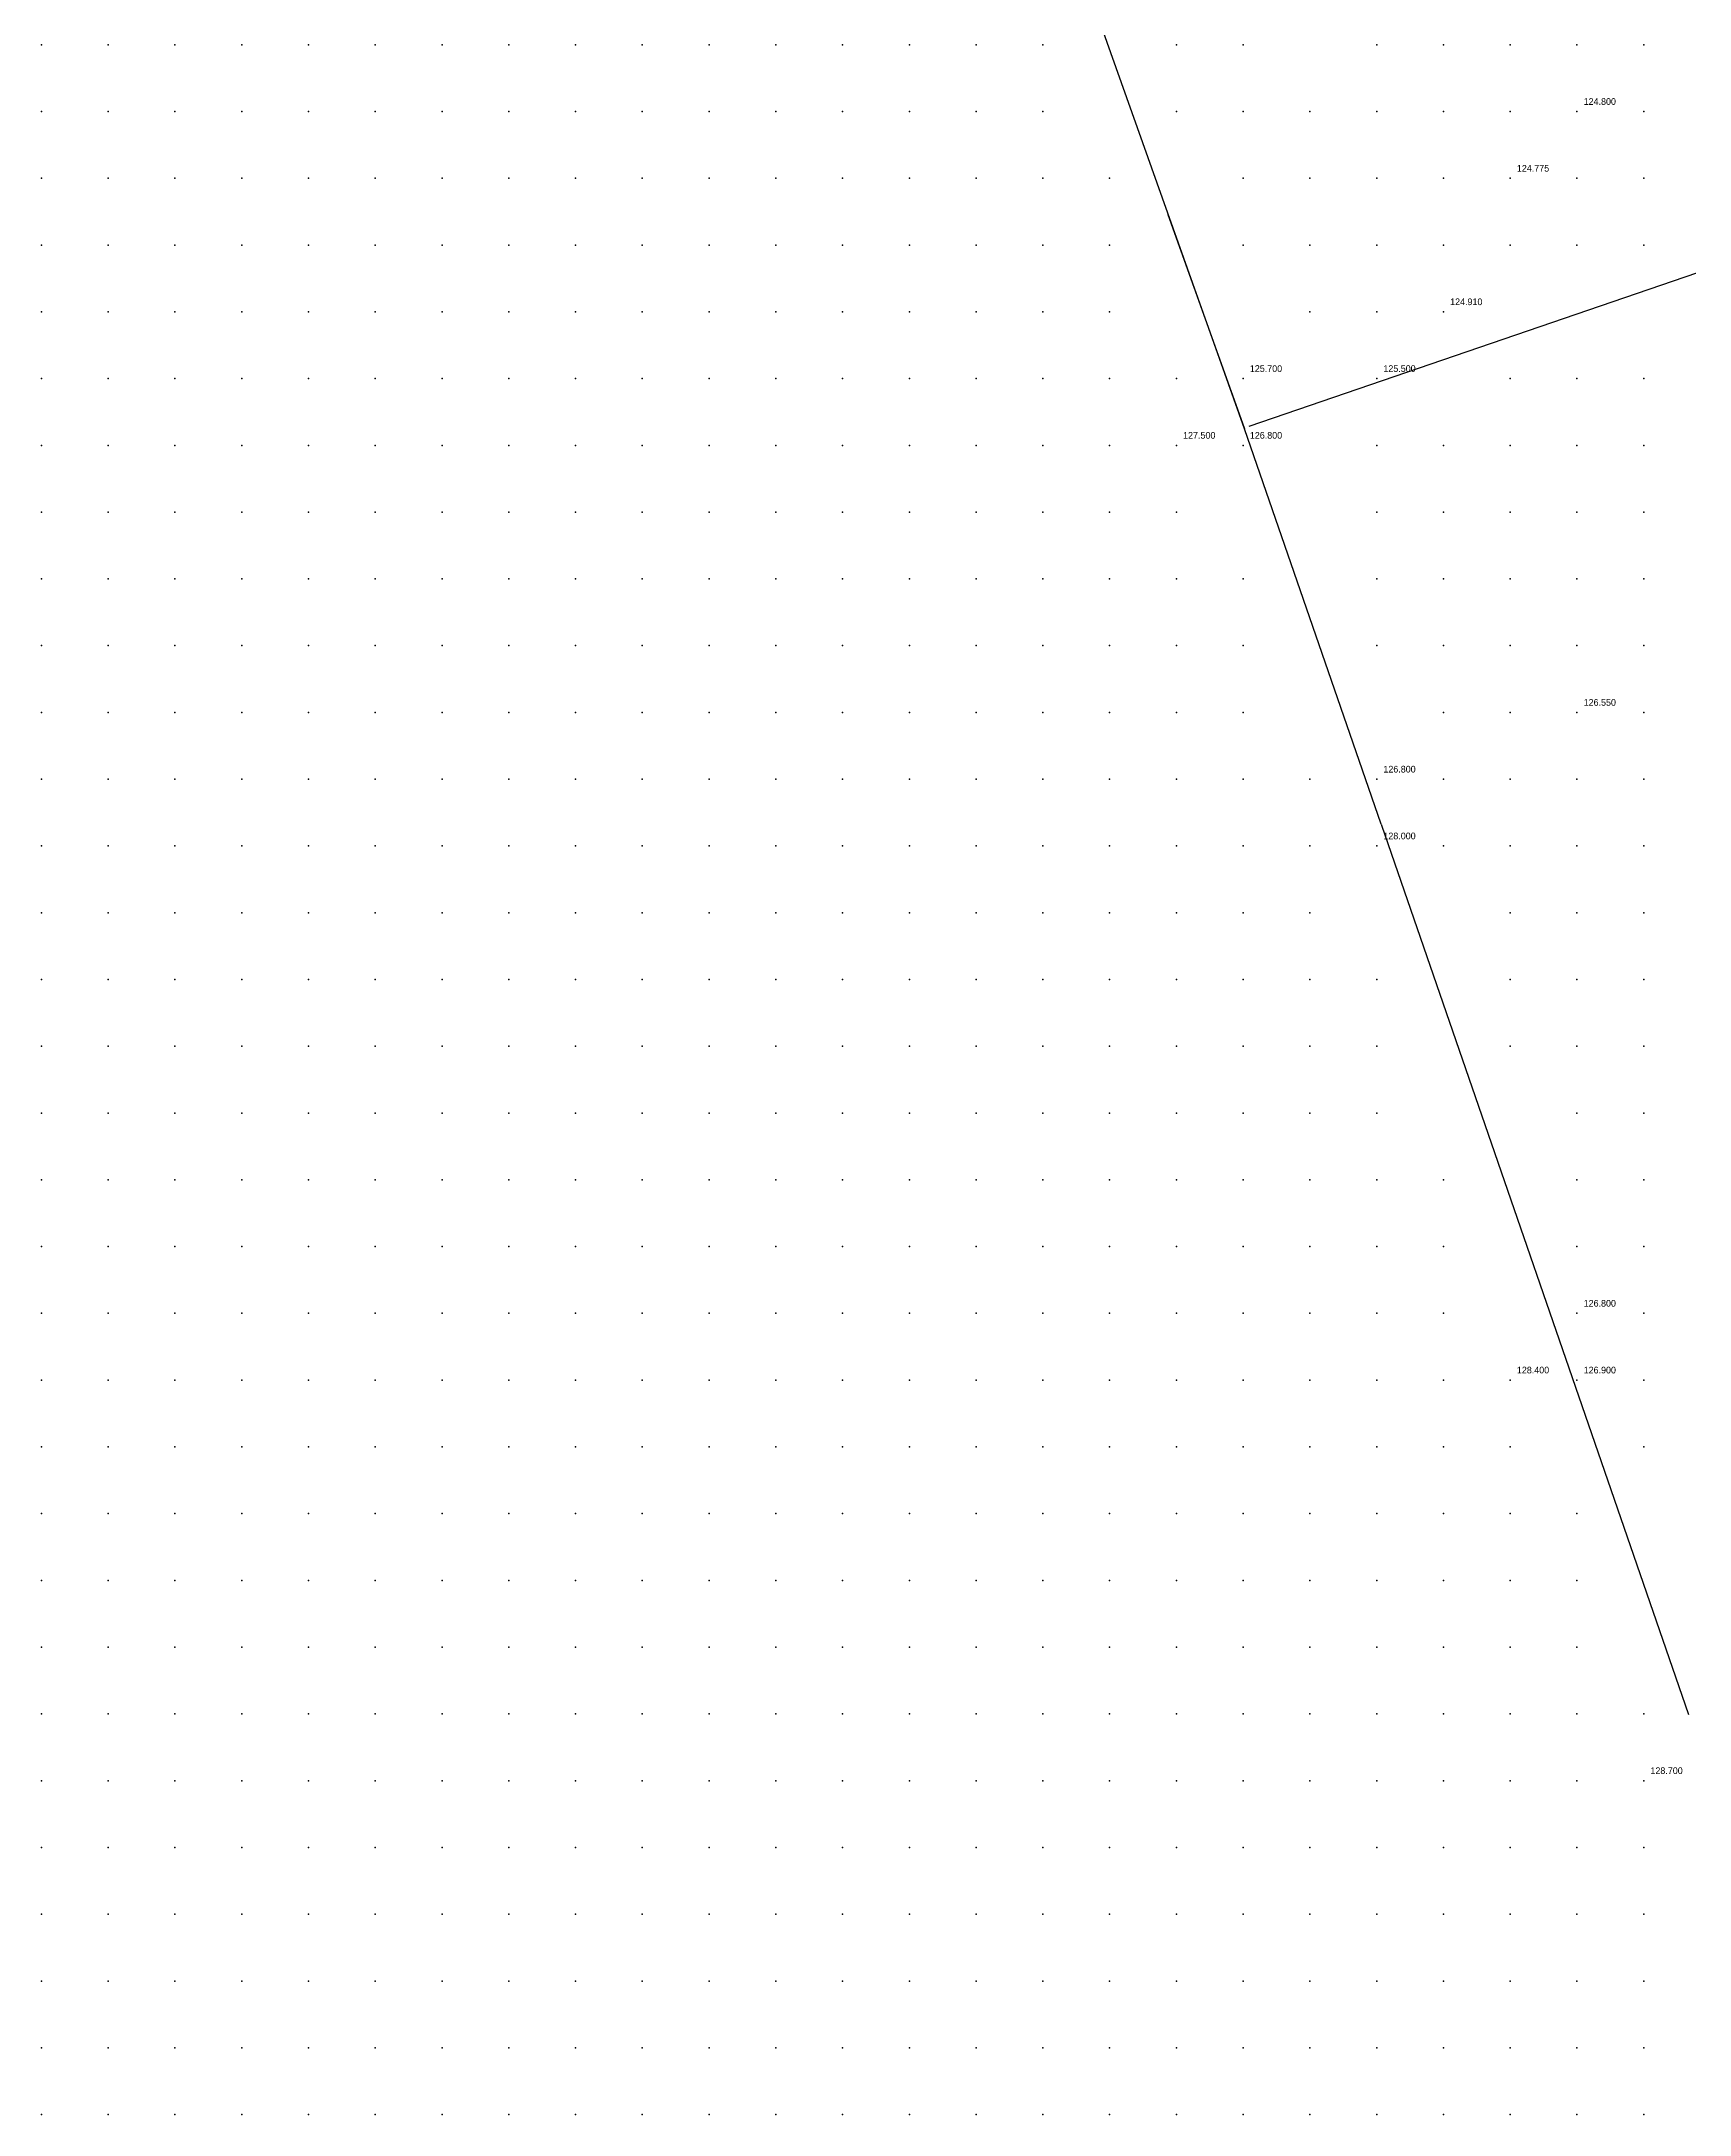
# Model space of a CAD drawing. Header units: metres. Extents: x 287878 to 288137, y 62805 to 63074.
# Drawn here: x 287878 to 287902.69, y 62980 to 63011.05 of the extents above; entities that cross this region are included whole.
import ezdxf

# ---------------------------------------------------------------- set-up
doc = ezdxf.new("R2010")
doc.units = ezdxf.units.M
for name, color, linetype in [('BARRIERS', 1, 'Continuous'), ('SURVEY_INTERP', 8, 'Continuous'), ('SURVEY_REAL', 3, 'Continuous')]:
    doc.layers.add(name, color=color, linetype=linetype)

msp = doc.modelspace()

# ---------------------------------------------------------------- linework, layer by layer
at = {"layer": 'BARRIERS'}
for p, q in [((287896.022, 63005.248), (287893.297, 63012.915)), ((287896.09, 63005.287), (287909.031, 63009.719)), ((287894.871, 63008.456), (287896.017, 63005.262)), ((287896.017, 63005.262), (287896.022, 63005.248)), ((287898.067, 62999.324), (287896.022, 63005.248)), ((287898.067, 62999.324), (287898.072, 62999.309)), ((287898.072, 62999.309), (287902.668, 62985.992))]:
    msp.add_line(p, q, dxfattribs=at)
at = {"layer": 'SURVEY_INTERP'}
for p in [(287878, 63011, 123.11), (287879, 63011, 123.18), (287880, 63011, 123.252), (287881, 63011, 123.327), (287882, 63011, 123.405), (287883, 63011, 123.483), (287884, 63011, 123.563), (287885, 63011, 123.643), (287886, 63011, 123.722), (287887, 63011, 123.801), (287888, 63011, 123.88), (287889, 63011, 123.961), (287890, 63011, 124.048), (287891, 63011, 124.145), (287892, 63011, 124.254), (287893, 63011, 124.381), (287895, 63011, 124.663), (287896, 63011, 124.724), (287898, 63011, 124.589), (287899, 63011, 124.569), (287900, 63011, 124.597), (287901, 63011, 124.63), (287902, 63011, 124.507), (287878, 63010, 123.085), (287879, 63010, 123.153), (287880, 63010, 123.223), (287881, 63010, 123.296), (287882, 63010, 123.371), (287883, 63010, 123.447), (287884, 63010, 123.526), (287885, 63010, 123.606), (287886, 63010, 123.688), (287887, 63010, 123.772), (287888, 63010, 123.86), (287889, 63010, 123.954), (287890, 63010, 124.056), (287891, 63010, 124.166), (287892, 63010, 124.282), (287893, 63010, 124.397), (287895, 63010, 124.573), (287896, 63010, 124.6), (287897, 63010, 124.591), (287898, 63010, 124.587), (287899, 63010, 124.629), (287900, 63010, 124.696), (287902, 63010, 124.618), (287878, 63009, 123.06), (287879, 63009, 123.126), (287880, 63009, 123.195), (287881, 63009, 123.266), (287882, 63009, 123.34), (287883, 63009, 123.416), (287884, 63009, 123.495), (287885, 63009, 123.576), (287886, 63009, 123.662), (287887, 63009, 123.753), (287888, 63009, 123.852), (287889, 63009, 123.961), (287890, 63009, 124.081), (287891, 63009, 124.214), (287892, 63009, 124.355), (287893, 63009, 124.489), (287894, 63009, 124.594), (287896, 63009, 124.646), (287897, 63009, 124.629), (287898, 63009, 124.638), (287899, 63009, 124.691), (287901, 63009, 124.691), (287902, 63009, 124.556), (287878, 63008, 123.035), (287879, 63008, 123.1), (287880, 63008, 123.168), (287881, 63008, 123.238), (287882, 63008, 123.311), (287883, 63008, 123.387), (287884, 63008, 123.467), (287885, 63008, 123.551), (287886, 63008, 123.642), (287887, 63008, 123.741), (287888, 63008, 123.851), (287889, 63008, 123.977), (287890, 63008, 124.124), (287891, 63008, 124.295), (287892, 63008, 124.491), (287893, 63008, 124.695), (287894, 63008, 124.861), (287896, 63008, 124.844), (287897, 63008, 124.748), (287898, 63008, 124.735), (287899, 63008, 124.761), (287900, 63008, 124.709), (287901, 63008, 124.612), (287902, 63008, 124.467), (287878, 63007, 123.01), (287879, 63007, 123.074), (287880, 63007, 123.141), (287881, 63007, 123.211), (287882, 63007, 123.284), (287883, 63007, 123.36), (287884, 63007, 123.441), (287885, 63007, 123.528), (287886, 63007, 123.623), (287887, 63007, 123.73), (287888, 63007, 123.852), (287889, 63007, 123.997), (287890, 63007, 124.174), (287891, 63007, 124.399), (287892, 63007, 124.687), (287893, 63007, 125.046), (287894, 63007, 125.405), (287897, 63007, 124.938), (287898, 63007, 124.829), (287878, 63006, 122.985), (287879, 63006, 123.049), (287880, 63006, 123.115), (287881, 63006, 123.184), (287882, 63006, 123.256), (287883, 63006, 123.333), (287884, 63006, 123.416), (287885, 63006, 123.505), (287886, 63006, 123.604), (287887, 63006, 123.716), (287888, 63006, 123.848), (287889, 63006, 124.009), (287890, 63006, 124.216), (287891, 63006, 124.494), (287892, 63006, 124.893), (287893, 63006, 125.479), (287894, 63006, 126.246), (287895, 63006, 126.683), (287900, 63006, 126.6), (287901, 63006, 126.6), (287902, 63006, 126.601), (287878, 63005, 122.96), (287879, 63005, 123.022), (287880, 63005, 123.088), (287881, 63005, 123.157), (287882, 63005, 123.229), (287883, 63005, 123.306), (287884, 63005, 123.389), (287885, 63005, 123.48), (287886, 63005, 123.581), (287887, 63005, 123.697), (287888, 63005, 123.834), (287889, 63005, 124.005), (287890, 63005, 124.227), (287891, 63005, 124.536), (287892, 63005, 124.997), (287893, 63005, 125.722), (287894, 63005, 126.776), (287898, 63005, 126.597), (287899, 63005, 126.596), (287900, 63005, 126.596), (287901, 63005, 126.598), (287902, 63005, 126.6), (287878, 63004, 122.934), (287879, 63004, 122.996), (287880, 63004, 123.061), (287881, 63004, 123.129), (287882, 63004, 123.201), (287883, 63004, 123.278), (287884, 63004, 123.36), (287885, 63004, 123.451), (287886, 63004, 123.552), (287887, 63004, 123.669), (287888, 63004, 123.806), (287889, 63004, 123.976), (287890, 63004, 124.194), (287891, 63004, 124.493), (287892, 63004, 124.921), (287893, 63004, 125.544), (287894, 63004, 126.333), (287895, 63004, 126.773), (287898, 63004, 126.593), (287899, 63004, 126.591), (287900, 63004, 126.59), (287901, 63004, 126.591), (287902, 63004, 126.595), (287878, 63003, 122.908), (287879, 63003, 122.969), (287880, 63003, 123.033), (287881, 63003, 123.101), (287882, 63003, 123.172), (287883, 63003, 123.248), (287884, 63003, 123.33), (287885, 63003, 123.419), (287886, 63003, 123.519), (287887, 63003, 123.632), (287888, 63003, 123.764), (287889, 63003, 123.923), (287890, 63003, 124.122), (287891, 63003, 124.377), (287892, 63003, 124.711), (287893, 63003, 125.128), (287894, 63003, 125.548), (287895, 63003, 125.725), (287896, 63003, 125.481), (287898, 63003, 126.589), (287899, 63003, 126.584), (287900, 63003, 126.58), (287901, 63003, 126.58), (287902, 63003, 126.586), (287878, 63002, 122.881), (287879, 63002, 122.942), (287880, 63002, 123.005), (287881, 63002, 123.072), (287882, 63002, 123.142), (287883, 63002, 123.216), (287884, 63002, 123.297), (287885, 63002, 123.384), (287886, 63002, 123.48), (287887, 63002, 123.588), (287888, 63002, 123.711), (287889, 63002, 123.854), (287890, 63002, 124.025), (287891, 63002, 124.228), (287892, 63002, 124.466), (287893, 63002, 124.723), (287894, 63002, 124.938), (287895, 63002, 125.017), (287896, 63002, 124.917), (287898, 63002, 126.585), (287899, 63002, 126.578), (287900, 63002, 126.568), (287901, 63002, 126.563), (287902, 63002, 126.576), (287878, 63001, 122.854), (287879, 63001, 122.914), (287880, 63001, 122.976), (287881, 63001, 123.042), (287882, 63001, 123.111), (287883, 63001, 123.184), (287884, 63001, 123.262), (287885, 63001, 123.346), (287886, 63001, 123.438), (287887, 63001, 123.539), (287888, 63001, 123.652), (287889, 63001, 123.778), (287890, 63001, 123.92), (287891, 63001, 124.079), (287892, 63001, 124.248), (287893, 63001, 124.41), (287894, 63001, 124.534), (287895, 63001, 124.583), (287896, 63001, 124.546), (287899, 63001, 126.575), (287900, 63001, 126.561), (287902, 63001, 126.573), (287878, 63000, 122.826), (287879, 63000, 122.885), (287880, 63000, 122.947), (287881, 63000, 123.011), (287882, 63000, 123.079), (287883, 63000, 123.15), (287884, 63000, 123.226), (287885, 63000, 123.307), (287886, 63000, 123.394), (287887, 63000, 123.489), (287888, 63000, 123.591), (287889, 63000, 123.702), (287890, 63000, 123.822), (287891, 63000, 123.948), (287892, 63000, 124.074), (287893, 63000, 124.188), (287894, 63000, 124.273), (287895, 63000, 124.315), (287896, 63000, 124.311), (287897, 63000, 124.27), (287899, 63000, 126.578), (287900, 63000, 126.57), (287901, 63000, 126.567), (287902, 63000, 126.587), (287878, 62999, 122.798), (287879, 62999, 122.856), (287880, 62999, 122.917), (287881, 62999, 122.98), (287882, 62999, 123.046), (287883, 62999, 123.116), (287884, 62999, 123.189), (287885, 62999, 123.267), (287886, 62999, 123.35), (287887, 62999, 123.439), (287888, 62999, 123.533), (287889, 62999, 123.633), (287890, 62999, 123.737), (287891, 62999, 123.842), (287892, 62999, 123.944), (287893, 62999, 124.035), (287894, 62999, 124.107), (287895, 62999, 124.153), (287896, 62999, 124.172), (287897, 62999, 124.167), (287899, 62999, 126.584), (287900, 62999, 126.582), (287901, 62999, 126.584), (287902, 62999, 126.593), (287878, 62998, 122.77), (287879, 62998, 122.827), (287880, 62998, 122.886), (287881, 62998, 122.948), (287882, 62998, 123.013), (287883, 62998, 123.081), (287884, 62998, 123.153), (287885, 62998, 123.228), (287886, 62998, 123.308), (287887, 62998, 123.392), (287888, 62998, 123.48), (287889, 62998, 123.572), (287890, 62998, 123.666), (287891, 62998, 123.761), (287892, 62998, 123.853), (287893, 62998, 123.937), (287894, 62998, 124.01), (287895, 62998, 124.067), (287896, 62998, 124.108), (287897, 62998, 124.133), (287900, 62998, 126.589), (287901, 62998, 126.591), (287902, 62998, 126.595), (287878, 62997, 122.741), (287879, 62997, 122.797), (287880, 62997, 122.856), (287881, 62997, 122.917), (287882, 62997, 122.98), (287883, 62997, 123.047), (287884, 62997, 123.117), (287885, 62997, 123.191), (287886, 62997, 123.268), (287887, 62997, 123.348), (287888, 62997, 123.433), (287889, 62997, 123.521), (287890, 62997, 123.611), (287891, 62997, 123.702), (287892, 62997, 123.793), (287893, 62997, 123.881), (287894, 62997, 123.965), (287895, 62997, 124.042), (287896, 62997, 124.112), (287897, 62997, 124.171), (287898, 62997, 124.216), (287900, 62997, 126.593), (287901, 62997, 126.594), (287902, 62997, 126.596), (287878, 62996, 122.711), (287879, 62996, 122.767), (287880, 62996, 122.825), (287881, 62996, 122.885), (287882, 62996, 122.948), (287883, 62996, 123.013), (287884, 62996, 123.082), (287885, 62996, 123.154), (287886, 62996, 123.23), (287887, 62996, 123.309), (287888, 62996, 123.392), (287889, 62996, 123.479), (287890, 62996, 123.569), (287891, 62996, 123.663), (287892, 62996, 123.76), (287893, 62996, 123.86), (287894, 62996, 123.963), (287895, 62996, 124.071), (287896, 62996, 124.181), (287897, 62996, 124.29), (287898, 62996, 124.385), (287900, 62996, 126.594), (287901, 62996, 126.594), (287902, 62996, 126.594), (287878, 62995, 122.682), (287879, 62995, 122.737), (287880, 62995, 122.794), (287881, 62995, 122.853), (287882, 62995, 122.915), (287883, 62995, 122.98), (287884, 62995, 123.048), (287885, 62995, 123.119), (287886, 62995, 123.194), (287887, 62995, 123.273), (287888, 62995, 123.357), (287889, 62995, 123.445), (287890, 62995, 123.539), (287891, 62995, 123.639), (287892, 62995, 123.747), (287893, 62995, 123.865), (287894, 62995, 123.997), (287895, 62995, 124.145), (287896, 62995, 124.314), (287897, 62995, 124.499), (287898, 62995, 124.68), (287901, 62995, 126.591), (287902, 62995, 126.588), (287878, 62994, 122.652), (287879, 62994, 122.706), (287880, 62994, 122.762), (287881, 62994, 122.821), (287882, 62994, 122.883), (287883, 62994, 122.947), (287884, 62994, 123.014), (287885, 62994, 123.085), (287886, 62994, 123.16), (287887, 62994, 123.24), (287888, 62994, 123.325), (287889, 62994, 123.417), (287890, 62994, 123.516), (287891, 62994, 123.625), (287892, 62994, 123.747), (287893, 62994, 123.888), (287894, 62994, 124.054), (287895, 62994, 124.255), (287896, 62994, 124.503), (287897, 62994, 124.802), (287898, 62994, 125.132), (287899, 62994, 125.415), (287901, 62994, 126.588), (287902, 62994, 126.581), (287878, 62993, 122.621), (287879, 62993, 122.675), (287880, 62993, 122.731), (287881, 62993, 122.789), (287882, 62993, 122.85), (287883, 62993, 122.914), (287884, 62993, 122.981), (287885, 62993, 123.052), (287886, 62993, 123.128), (287887, 62993, 123.209), (287888, 62993, 123.297), (287889, 62993, 123.392), (287890, 62993, 123.497), (287891, 62993, 123.617), (287892, 62993, 123.754), (287893, 62993, 123.919), (287894, 62993, 124.121), (287895, 62993, 124.38), (287896, 62993, 124.722), (287897, 62993, 125.173), (287898, 62993, 125.735), (287899, 62993, 126.29), (287901, 62993, 126.586), (287902, 62993, 126.577), (287878, 62992, 122.59), (287879, 62992, 122.644), (287880, 62992, 122.699), (287881, 62992, 122.757), (287882, 62992, 122.817), (287883, 62992, 122.881), (287884, 62992, 122.948), (287885, 62992, 123.02), (287886, 62992, 123.096), (287887, 62992, 123.179), (287888, 62992, 123.269), (287889, 62992, 123.368), (287890, 62992, 123.48), (287891, 62992, 123.609), (287892, 62992, 123.761), (287893, 62992, 123.946), (287894, 62992, 124.181), (287895, 62992, 124.49), (287896, 62992, 124.916), (287897, 62992, 125.519), (287898, 62992, 126.347), (287899, 62992, 127.285), (287902, 62992, 126.58), (287878, 62991, 122.559), (287879, 62991, 122.612), (287880, 62991, 122.667), (287881, 62991, 122.724), (287882, 62991, 122.784), (287883, 62991, 122.848), (287884, 62991, 122.915), (287885, 62991, 122.987), (287886, 62991, 123.064), (287887, 62991, 123.148), (287888, 62991, 123.241), (287889, 62991, 123.344), (287890, 62991, 123.461), (287891, 62991, 123.598), (287892, 62991, 123.76), (287893, 62991, 123.96), (287894, 62991, 124.215), (287895, 62991, 124.554), (287896, 62991, 125.023), (287897, 62991, 125.695), (287898, 62991, 126.647), (287899, 62991, 127.785), (287902, 62991, 126.586), (287878, 62990, 122.527), (287879, 62990, 122.579), (287880, 62990, 122.634), (287881, 62990, 122.691), (287882, 62990, 122.75), (287883, 62990, 122.814), (287884, 62990, 122.881), (287885, 62990, 122.953), (287886, 62990, 123.031), (287887, 62990, 123.117), (287888, 62990, 123.211), (287889, 62990, 123.317), (287890, 62990, 123.438), (287891, 62990, 123.579), (287892, 62990, 123.748), (287893, 62990, 123.955), (287894, 62990, 124.216), (287895, 62990, 124.557), (287896, 62990, 125.012), (287897, 62990, 125.632), (287898, 62990, 126.45), (287899, 62990, 127.347), (287900, 62990, 127.796), (287902, 62990, 126.593), (287878, 62989, 122.495), (287879, 62989, 122.547), (287880, 62989, 122.6), (287881, 62989, 122.657), (287882, 62989, 122.716), (287883, 62989, 122.779), (287884, 62989, 122.846), (287885, 62989, 122.918), (287886, 62989, 122.997), (287887, 62989, 123.083), (287888, 62989, 123.178), (287889, 62989, 123.286), (287890, 62989, 123.409), (287891, 62989, 123.552), (287892, 62989, 123.722), (287893, 62989, 123.929), (287894, 62989, 124.185), (287895, 62989, 124.507), (287896, 62989, 124.913), (287897, 62989, 125.418), (287898, 62989, 126.002), (287899, 62989, 126.546), (287900, 62989, 126.796), (287901, 62989, 126.612), (287878, 62988, 122.462), (287879, 62988, 122.513), (287880, 62988, 122.566), (287881, 62988, 122.622), (287882, 62988, 122.681), (287883, 62988, 122.743), (287884, 62988, 122.81), (287885, 62988, 122.882), (287886, 62988, 122.96), (287887, 62988, 123.046), (287888, 62988, 123.142), (287889, 62988, 123.249), (287890, 62988, 123.373), (287891, 62988, 123.516), (287892, 62988, 123.684), (287893, 62988, 123.886), (287894, 62988, 124.13), (287895, 62988, 124.427), (287896, 62988, 124.783), (287897, 62988, 125.195), (287898, 62988, 125.632), (287899, 62988, 126.021), (287900, 62988, 126.272), (287901, 62988, 126.352), (287878, 62987, 122.429), (287879, 62987, 122.479), (287880, 62987, 122.531), (287881, 62987, 122.586), (287882, 62987, 122.644), (287883, 62987, 122.706), (287884, 62987, 122.772), (287885, 62987, 122.844), (287886, 62987, 122.921), (287887, 62987, 123.007), (287888, 62987, 123.101), (287889, 62987, 123.208), (287890, 62987, 123.33), (287891, 62987, 123.47), (287892, 62987, 123.635), (287893, 62987, 123.829), (287894, 62987, 124.06), (287895, 62987, 124.336), (287896, 62987, 124.661), (287897, 62987, 125.033), (287898, 62987, 125.444), (287899, 62987, 125.88), (287900, 62987, 126.335), (287901, 62987, 126.764), (287878, 62986, 122.394), (287879, 62986, 122.444), (287880, 62986, 122.495), (287881, 62986, 122.549), (287882, 62986, 122.607), (287883, 62986, 122.668), (287884, 62986, 122.733), (287885, 62986, 122.803), (287886, 62986, 122.88), (287887, 62986, 122.964), (287888, 62986, 123.057), (287889, 62986, 123.162), (287890, 62986, 123.28), (287891, 62986, 123.417), (287892, 62986, 123.575), (287893, 62986, 123.761), (287894, 62986, 123.981), (287895, 62986, 124.241), (287896, 62986, 124.551), (287897, 62986, 124.922), (287898, 62986, 125.374), (287899, 62986, 125.952), (287900, 62986, 126.72), (287901, 62986, 127.608), (287902, 62986, 128.068), (287878, 62985, 122.359), (287879, 62985, 122.408), (287880, 62985, 122.458), (287881, 62985, 122.511), (287882, 62985, 122.568), (287883, 62985, 122.628), (287884, 62985, 122.692), (287885, 62985, 122.761), (287886, 62985, 122.836), (287887, 62985, 122.918), (287888, 62985, 123.009), (287889, 62985, 123.11), (287890, 62985, 123.225), (287891, 62985, 123.356), (287892, 62985, 123.508), (287893, 62985, 123.684), (287894, 62985, 123.892), (287895, 62985, 124.14), (287896, 62985, 124.44), (287897, 62985, 124.814), (287898, 62985, 125.303), (287899, 62985, 125.98), (287900, 62985, 126.938), (287901, 62985, 128.086), (287878, 62984, 122.323), (287879, 62984, 122.371), (287880, 62984, 122.42), (287881, 62984, 122.473), (287882, 62984, 122.528), (287883, 62984, 122.586), (287884, 62984, 122.649), (287885, 62984, 122.716), (287886, 62984, 122.789), (287887, 62984, 122.868), (287888, 62984, 122.956), (287889, 62984, 123.054), (287890, 62984, 123.164), (287891, 62984, 123.289), (287892, 62984, 123.432), (287893, 62984, 123.598), (287894, 62984, 123.793), (287895, 62984, 124.026), (287896, 62984, 124.31), (287897, 62984, 124.669), (287898, 62984, 125.143), (287899, 62984, 125.791), (287900, 62984, 126.66), (287901, 62984, 127.615), (287902, 62984, 128.083), (287878, 62983, 122.287), (287879, 62983, 122.333), (287880, 62983, 122.382), (287881, 62983, 122.433), (287882, 62983, 122.486), (287883, 62983, 122.543), (287884, 62983, 122.604), (287885, 62983, 122.669), (287886, 62983, 122.74), (287887, 62983, 122.816), (287888, 62983, 122.901), (287889, 62983, 122.994), (287890, 62983, 123.098), (287891, 62983, 123.216), (287892, 62983, 123.349), (287893, 62983, 123.504), (287894, 62983, 123.683), (287895, 62983, 123.896), (287896, 62983, 124.155), (287897, 62983, 124.475), (287898, 62983, 124.884), (287899, 62983, 125.407), (287900, 62983, 126.035), (287901, 62983, 126.632), (287902, 62983, 126.886), (287878, 62982, 122.25), (287879, 62982, 122.295), (287880, 62982, 122.342), (287881, 62982, 122.392), (287882, 62982, 122.444), (287883, 62982, 122.499), (287884, 62982, 122.558), (287885, 62982, 122.621), (287886, 62982, 122.688), (287887, 62982, 122.762), (287888, 62982, 122.842), (287889, 62982, 122.93), (287890, 62982, 123.028), (287891, 62982, 123.138), (287892, 62982, 123.261), (287893, 62982, 123.402), (287894, 62982, 123.564), (287895, 62982, 123.754), (287896, 62982, 123.978), (287897, 62982, 124.247), (287898, 62982, 124.571), (287899, 62982, 124.951), (287900, 62982, 125.357), (287901, 62982, 125.693), (287902, 62982, 125.817), (287878, 62981, 122.212), (287879, 62981, 122.256), (287880, 62981, 122.302), (287881, 62981, 122.35), (287882, 62981, 122.4), (287883, 62981, 122.453), (287884, 62981, 122.51), (287885, 62981, 122.57), (287886, 62981, 122.635), (287887, 62981, 122.705), (287888, 62981, 122.781), (287889, 62981, 122.864), (287890, 62981, 122.955), (287891, 62981, 123.056), (287892, 62981, 123.168), (287893, 62981, 123.295), (287894, 62981, 123.439), (287895, 62981, 123.603), (287896, 62981, 123.791), (287897, 62981, 124.008), (287898, 62981, 124.253), (287899, 62981, 124.517), (287900, 62981, 124.772), (287901, 62981, 124.963), (287902, 62981, 125.027), (287878, 62980, 122.173), (287879, 62980, 122.216), (287880, 62980, 122.26), (287881, 62980, 122.307), (287882, 62980, 122.356), (287883, 62980, 122.407), (287884, 62980, 122.461), (287885, 62980, 122.519), (287886, 62980, 122.58), (287887, 62980, 122.646), (287888, 62980, 122.718), (287889, 62980, 122.795), (287890, 62980, 122.879), (287891, 62980, 122.971), (287892, 62980, 123.073), (287893, 62980, 123.186), (287894, 62980, 123.311), (287895, 62980, 123.45), (287896, 62980, 123.605), (287897, 62980, 123.776), (287898, 62980, 123.958), (287899, 62980, 124.141), (287900, 62980, 124.304), (287901, 62980, 124.419), (287902, 62980, 124.458)]:
    msp.add_point(p, dxfattribs=at)
at = {"layer": 'SURVEY_REAL'}
for p in [(287901, 63010, 124.8), (287900, 63009, 124.775), (287899, 63007, 124.91), (287896, 63006, 125.7), (287898, 63006, 125.5), (287895, 63005, 127.5), (287896, 63005, 126.8), (287901, 63001, 126.55), (287898, 63000, 126.8), (287898, 62999, 128), (287901, 62992, 126.8), (287900, 62991, 128.4), (287901, 62991, 126.9), (287902, 62985, 128.7)]:
    msp.add_point(p, dxfattribs=at)

# ---------------------------------------------------------------- texts
for s, p in [('124.800', (287901.1, 63010.1, 124.8)), ('124.775', (287900.1, 63009.1, 124.775)), ('124.910', (287899.1, 63007.1, 124.91)), ('125.700', (287896.1, 63006.1, 125.7)), ('125.500', (287898.1, 63006.1, 125.5)), ('127.500', (287895.1, 63005.1, 127.5)), ('126.800', (287896.1, 63005.1, 126.8)), ('126.550', (287901.1, 63001.1, 126.55)), ('126.800', (287898.1, 63000.1, 126.8)), ('128.000', (287898.1, 62999.1, 128)), ('126.800', (287901.1, 62992.1, 126.8)), ('128.400', (287900.1, 62991.1, 128.4)), ('126.900', (287901.1, 62991.1, 126.9)), ('128.700', (287902.1, 62985.1, 128.7))]:
    msp.add_text(s, height=0.1, dxfattribs=at).set_placement(p)

doc.saveas('drawing.dxf')
